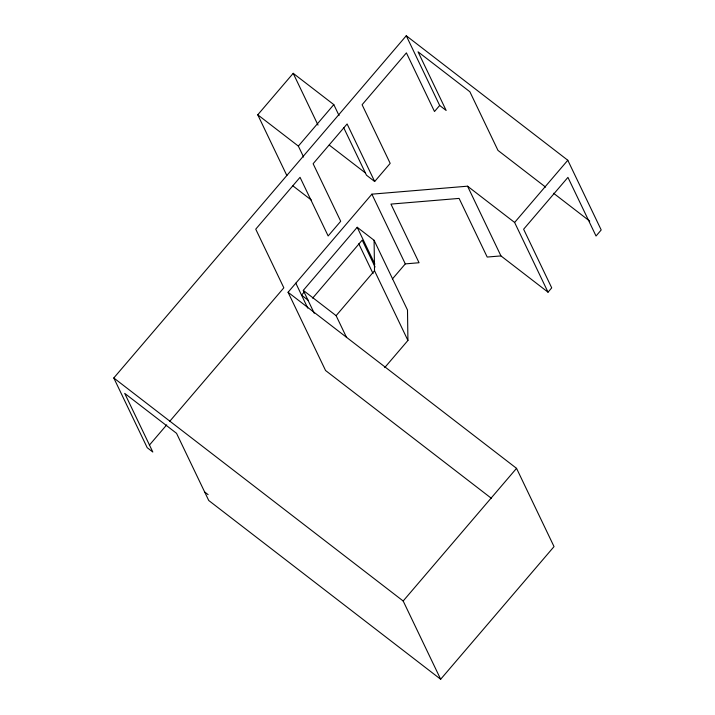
<?xml version="1.0" encoding="UTF-8"?>
<svg xmlns="http://www.w3.org/2000/svg" width="715" height="715" viewBox="0 0 715 715"><rect width="100%" height="100%" fill="white"/><g stroke="black" fill="none" stroke-linecap="round" stroke-linejoin="round"><path stroke-width="1.07" d="M286.867 175.559L257.757 114.802L293.204 73.323L333.807 104.613L339.053 115.562M303.607 157.05L298.352 146.092L333.807 104.613M288.065 292.256L516.543 468.343L554.036 546.6L440.663 679.25L208.735 500.5L176.542 433.317L124.714 393.375L152.813 452.014L147.201 447.688L113.792 377.967L406.263 35.75L567.799 160.249L601.208 229.962L596.033 236.013L567.933 177.374L523.621 229.22L551.721 287.868L548.03 292.185L500.947 255.907L467.547 186.186L371.889 194.167L288.065 292.256L325.557 370.504L491.402 498.328M149.372 445.15L166.72 424.853M169.607 421.466L283.837 287.814L255.738 229.166L300.05 177.32L328.149 235.959L340.706 221.275L313.125 163.717L347.106 123.963L374.678 181.521L390.184 163.369L362.094 104.73L406.406 52.874L434.497 111.522L439.671 105.471L406.263 35.75M314.26 313.277L303.285 290.37L357.205 227.281L374.088 240.294L407.496 310.015L407.925 340.447L384.733 367.582M304.438 291.8L301.56 295.161L308.129 300.22M312.643 298.128L362.201 240.124L375.08 267.008M346.614 337.578L336.113 315.664L374.517 270.726L374.088 240.294M392.401 278.966L405.298 263.889L419.053 262.736L390.953 204.097L459.101 198.404L487.192 257.051L500.947 255.907M548.03 292.185L514.621 222.463L567.799 160.249M440.663 679.25L403.171 600.993L516.543 468.343M439.671 105.471L446.151 110.459L418.052 51.82L469.88 91.761L497.98 150.409L545.617 187.124M553.562 193.247L589.732 221.123M467.547 186.186L514.621 222.463M329.257 145.082L365.445 172.967M374.678 181.521L366.473 175.193L343.647 127.565M257.757 114.802L298.352 146.092M292.927 185.882L311.463 200.164M303.285 290.37L336.113 315.664M113.792 377.967L403.171 600.993M204.642 491.965L208.101 494.628M371.889 194.167L405.298 263.889M293.204 73.323L318.023 125.107M357.205 227.281L374.857 264.13M374.517 270.726L407.925 340.447M358.769 243.761L373.078 273.622M295.822 283.176L307.763 308.102"/></g></svg>
